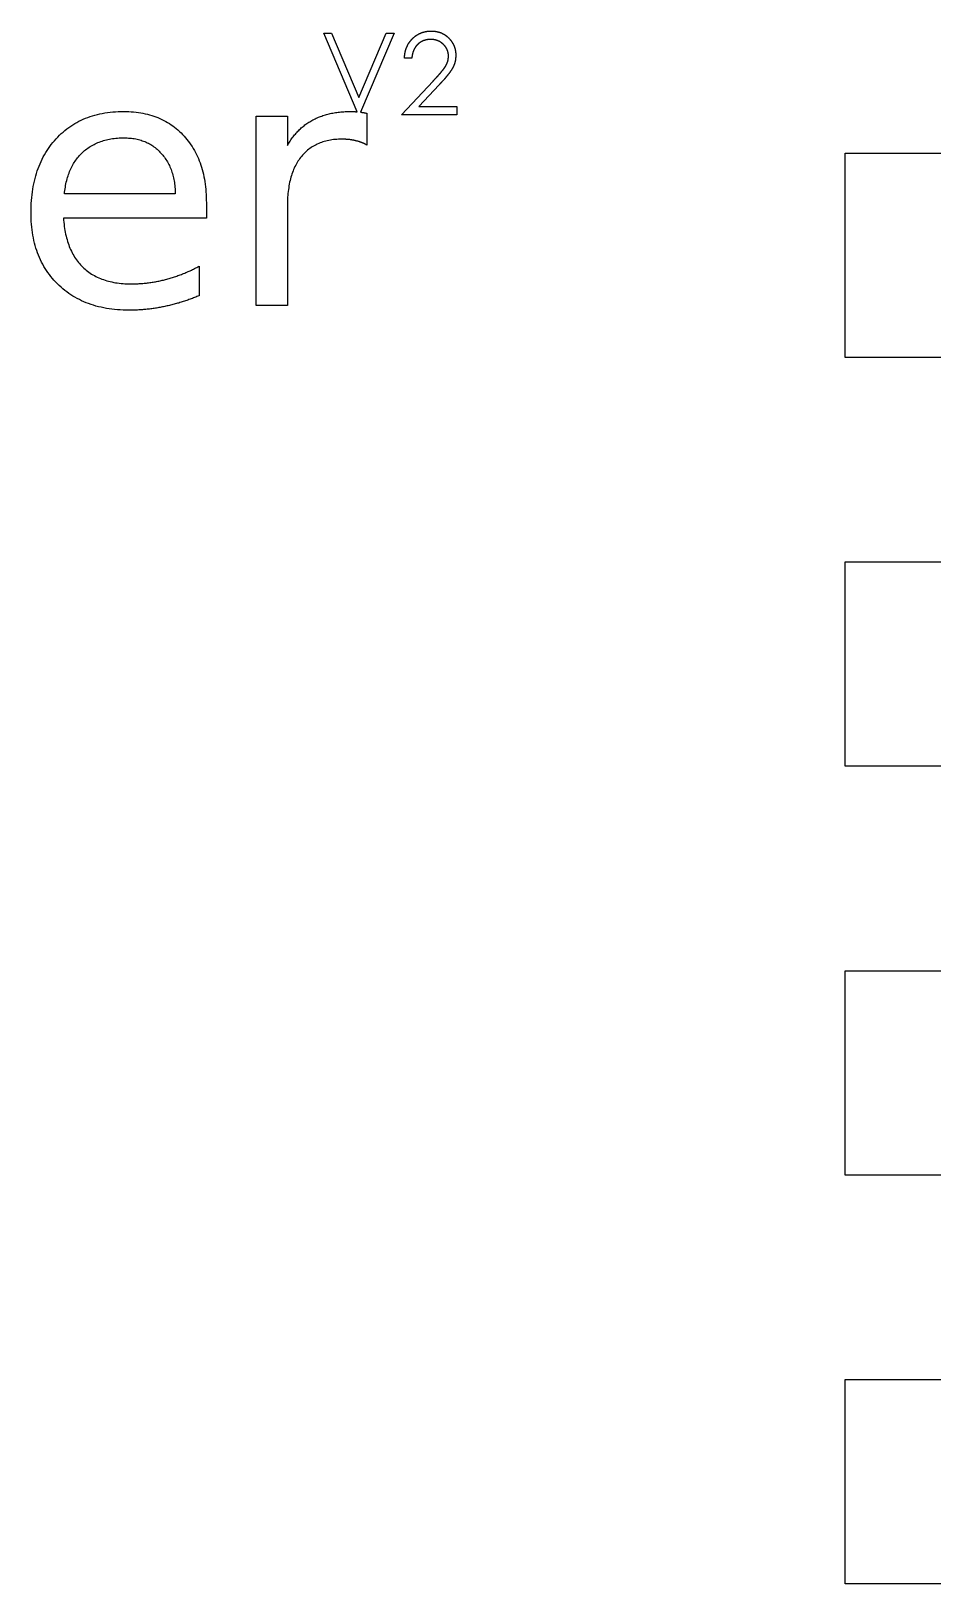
# Model space of a CAD drawing. Extents: x 0 to 494, y 0 to 480.
# Drawn here: x 281.1 to 325.3, y 315 to 391 of the extents above; entities that cross this region are included whole.
import ezdxf

# ---------------------------------------------------------------- set-up
doc = ezdxf.new("R2010")
doc.units = 0
doc.layers.get('0').update_dxf_attribs({"linetype": 'CONTINUOUS'})

msp = doc.modelspace()

# ---------------------------------------------------------------- linework, layer by layer
at = {"color": 0}
for points in [[(297.571, 386.953), (297.579, 385.39), (297.563, 385.4), (297.544, 385.41), (297.528, 385.419), (297.51, 385.428), (297.493, 385.438), (297.475, 385.446), (297.457, 385.456), (297.439, 385.464), (297.421, 385.472), (297.403, 385.481), (297.385, 385.487), (297.367, 385.496), (297.347, 385.504), (297.329, 385.511), (297.311, 385.518), (297.292, 385.525), (297.272, 385.532), (297.254, 385.539), (297.235, 385.546), (297.215, 385.551), (297.196, 385.558), (297.176, 385.564), (297.157, 385.569), (297.138, 385.575), (297.118, 385.581), (297.097, 385.586), (297.078, 385.59), (297.058, 385.596), (297.037, 385.6), (297.017, 385.606), (296.997, 385.61), (296.978, 385.615), (296.957, 385.619), (296.936, 385.624), (296.917, 385.628), (296.896, 385.632), (296.875, 385.636), (296.854, 385.639), (296.832, 385.643), (296.811, 385.646), (296.79, 385.65), (296.768, 385.653), (296.747, 385.656), (296.725, 385.658), (296.703, 385.661), (296.681, 385.664), (296.658, 385.665), (296.636, 385.668), (296.614, 385.669), (296.59, 385.671), (296.568, 385.672), (296.544, 385.674), (296.522, 385.675), (296.499, 385.676), (296.475, 385.678), (296.451, 385.678), (296.428, 385.679), (296.404, 385.679), (296.379, 385.679), (296.356, 385.679), (296.271, 385.679), (296.186, 385.675), (296.104, 385.671), (296.022, 385.664), (295.942, 385.656), (295.864, 385.646), (295.786, 385.633), (295.71, 385.619), (295.635, 385.604), (295.563, 385.586), (295.49, 385.567), (295.419, 385.544), (295.35, 385.521), (295.282, 385.496), (295.215, 385.468), (295.149, 385.439), (295.085, 385.408), (295.022, 385.376), (294.961, 385.342), (294.9, 385.304), (294.842, 385.267), (294.783, 385.226), (294.728, 385.183), (294.672, 385.14), (294.619, 385.094), (294.567, 385.046), (294.517, 384.996), (294.467, 384.944), (294.418, 384.892), (294.371, 384.836), (294.326, 384.779), (294.283, 384.721), (294.24, 384.661), (294.2, 384.6), (294.161, 384.537), (294.124, 384.472), (294.089, 384.407), (294.054, 384.339), (294.021, 384.269), (293.99, 384.197), (293.96, 384.125), (293.932, 384.05), (293.906, 383.974), (293.881, 383.896), (293.857, 383.817), (293.835, 383.736), (293.814, 383.653), (293.794, 383.569), (293.778, 383.483), (293.761, 383.396), (293.747, 383.307), (293.733, 383.215), (293.722, 383.124), (293.713, 383.029), (293.704, 382.933), (293.697, 382.836), (293.692, 382.737), (293.688, 382.636), (293.686, 382.533), (293.685, 382.431), (293.685, 377.551), (292.156, 377.551), (292.156, 386.813), (293.685, 386.813), (293.685, 385.374), (293.717, 385.429), (293.75, 385.483), (293.783, 385.537), (293.818, 385.59), (293.853, 385.643), (293.889, 385.693), (293.925, 385.743), (293.961, 385.792), (293.999, 385.84), (294.037, 385.888), (294.075, 385.933), (294.115, 385.978), (294.156, 386.022), (294.196, 386.065), (294.237, 386.107), (294.279, 386.149), (294.321, 386.189), (294.365, 386.228), (294.408, 386.265), (294.453, 386.303), (294.499, 386.339), (294.544, 386.375), (294.59, 386.41), (294.638, 386.443), (294.685, 386.475), (294.733, 386.506), (294.782, 386.536), (294.832, 386.567), (294.882, 386.594), (294.933, 386.622), (294.985, 386.649), (295.037, 386.675), (295.09, 386.7), (295.144, 386.725), (295.199, 386.749), (295.254, 386.771), (295.31, 386.793), (295.367, 386.813), (295.425, 386.833), (295.483, 386.851), (295.542, 386.869), (295.601, 386.886), (295.662, 386.903), (295.724, 386.918), (295.785, 386.932), (295.847, 386.946), (295.911, 386.958), (295.975, 386.969), (296.04, 386.979), (296.106, 386.989), (296.172, 386.999), (296.239, 387.006), (296.307, 387.013), (296.375, 387.019), (296.444, 387.024), (296.515, 387.028), (296.586, 387.032), (296.657, 387.033), (296.729, 387.035), (296.803, 387.035), (296.811, 387.035), (296.821, 387.035), (296.839, 387.035), (296.847, 387.035), (296.857, 387.035), (296.867, 387.035), (296.875, 387.035), (296.885, 387.033), (296.894, 387.033), (296.904, 387.033), (296.914, 387.032), (296.924, 387.032), (296.933, 387.032), (296.943, 387.031), (296.953, 387.031), (296.963, 387.029), (296.972, 387.029), (296.982, 387.028), (296.993, 387.028), (297.003, 387.026), (297.013, 387.025), (297.022, 387.025), (297.033, 387.024), (297.043, 387.022), (297.054, 387.022), (297.064, 387.021), (297.075, 387.019), (297.085, 387.018), (297.096, 387.017), (295.467, 390.867), (295.851, 390.867), (297.185, 387.714), (298.518, 390.867), (298.903, 390.867), (297.267, 386.999), (297.286, 386.996), (297.296, 386.994), (297.304, 386.994), (297.324, 386.992), (297.335, 386.99), (297.344, 386.989), (297.354, 386.987), (297.364, 386.986), (297.374, 386.985), (297.383, 386.983), (297.393, 386.982), (297.404, 386.981), (297.414, 386.979), (297.424, 386.978), (297.435, 386.975), (297.444, 386.974), (297.454, 386.972), (297.465, 386.971), (297.486, 386.967), (297.496, 386.965), (297.528, 386.96), (297.55, 386.957), (297.56, 386.954), (297.571, 386.953)], [(299.775, 389.636), (299.415, 389.636), (299.417, 389.64), (299.417, 389.646), (299.417, 389.654), (299.417, 389.66), (299.417, 389.664), (299.418, 389.669), (299.418, 389.674), (299.418, 389.679), (299.418, 389.683), (299.419, 389.697), (299.419, 389.703), (299.419, 389.707), (299.419, 389.713), (299.421, 389.717), (299.421, 389.726), (299.421, 389.731), (299.422, 389.736), (299.422, 389.74), (299.422, 389.746), (299.422, 389.75), (299.424, 389.754), (299.424, 389.76), (299.424, 389.764), (299.425, 389.769), (299.425, 389.774), (299.425, 389.778), (299.426, 389.787), (299.429, 389.806), (299.431, 389.824), (299.433, 389.838), (299.433, 389.842), (299.436, 389.856), (299.436, 389.86), (299.438, 389.865), (299.438, 389.869), (299.439, 389.874), (299.44, 389.878), (299.44, 389.883), (299.442, 389.892), (299.443, 389.897), (299.446, 389.91), (299.446, 389.915), (299.449, 389.924), (299.449, 389.928), (299.45, 389.932), (299.454, 389.949), (299.454, 389.954), (299.457, 389.963), (299.457, 389.967), (299.458, 389.971), (299.46, 389.975), (299.461, 389.979), (299.461, 389.983), (299.467, 390.006), (299.469, 390.014), (299.471, 390.018), (299.472, 390.022), (299.472, 390.026), (299.474, 390.031), (299.475, 390.035), (299.476, 390.039), (299.478, 390.043), (299.479, 390.047), (299.481, 390.051), (299.482, 390.056), (299.482, 390.06), (299.483, 390.064), (299.485, 390.068), (299.487, 390.076), (299.489, 390.081), (299.49, 390.083), (299.492, 390.088), (299.493, 390.092), (299.494, 390.096), (299.496, 390.1), (299.497, 390.104), (299.501, 390.115), (299.503, 390.119), (299.504, 390.124), (299.507, 390.132), (299.508, 390.136), (299.51, 390.139), (299.511, 390.143), (299.513, 390.147), (299.515, 390.151), (299.517, 390.156), (299.521, 390.167), (299.522, 390.171), (299.524, 390.175), (299.528, 390.183), (299.531, 390.19), (299.532, 390.194), (299.536, 390.203), (299.542, 390.214), (299.543, 390.218), (299.544, 390.222), (299.546, 390.226), (299.549, 390.229), (299.55, 390.233), (299.551, 390.237), (299.557, 390.249), (299.56, 390.253), (299.561, 390.257), (299.563, 390.26), (299.565, 390.264), (299.567, 390.268), (299.568, 390.272), (299.572, 390.279), (299.575, 390.283), (299.581, 390.294), (299.585, 390.301), (299.586, 390.306), (299.59, 390.314), (299.593, 390.317), (299.597, 390.325), (299.599, 390.328), (299.601, 390.332), (299.603, 390.336), (299.606, 390.339), (299.608, 390.343), (299.61, 390.347), (299.612, 390.35), (299.614, 390.354), (299.621, 390.365), (299.628, 390.376), (299.631, 390.379), (299.632, 390.383), (299.635, 390.386), (299.638, 390.39), (299.639, 390.394), (299.642, 390.397), (299.647, 390.404), (299.649, 390.408), (299.651, 390.411), (299.654, 390.415), (299.658, 390.422), (299.661, 390.425), (299.664, 390.429), (299.671, 390.439), (299.674, 390.443), (299.676, 390.446), (299.679, 390.45), (299.683, 390.457), (299.686, 390.46), (299.689, 390.464), (299.692, 390.467), (299.694, 390.471), (299.697, 390.474), (299.7, 390.476), (299.703, 390.481), (299.706, 390.483), (299.707, 390.487), (299.71, 390.49), (299.713, 390.494), (299.715, 390.497), (299.721, 390.504), (299.724, 390.507), (299.726, 390.511), (299.737, 390.524), (299.74, 390.526), (299.743, 390.531), (299.747, 390.533), (299.75, 390.537), (299.756, 390.543), (299.758, 390.547), (299.761, 390.55), (299.764, 390.553), (299.769, 390.56), (299.772, 390.563), (299.776, 390.565), (299.779, 390.569), (299.782, 390.572), (299.785, 390.575), (299.787, 390.578), (299.79, 390.582), (299.794, 390.585), (299.797, 390.588), (299.8, 390.592), (299.803, 390.594), (299.806, 390.597), (299.81, 390.6), (299.813, 390.603), (299.825, 390.615), (299.828, 390.618), (299.831, 390.621), (299.843, 390.633), (299.846, 390.636), (299.85, 390.639), (299.853, 390.642), (299.856, 390.646), (299.86, 390.649), (299.862, 390.651), (299.865, 390.654), (299.869, 390.657), (299.872, 390.66), (299.875, 390.662), (299.879, 390.665), (299.885, 390.671), (299.892, 390.676), (299.899, 390.682), (299.904, 390.688), (299.908, 390.69), (299.911, 390.693), (299.918, 390.699), (299.921, 390.701), (299.925, 390.704), (299.928, 390.706), (299.935, 390.711), (299.938, 390.714), (299.942, 390.717), (299.944, 390.719), (299.949, 390.722), (299.951, 390.724), (299.956, 390.726), (299.965, 390.735), (299.968, 390.736), (299.972, 390.739), (299.979, 390.744), (299.982, 390.746), (299.986, 390.749), (299.989, 390.751), (299.993, 390.754), (300, 390.758), (300.004, 390.761), (300.007, 390.763), (300.01, 390.765), (300.014, 390.767), (300.024, 390.774), (300.026, 390.776), (300.031, 390.778), (300.033, 390.781), (300.04, 390.785), (300.044, 390.786), (300.047, 390.789), (300.054, 390.793), (300.058, 390.794), (300.061, 390.797), (300.065, 390.799), (300.068, 390.801), (300.079, 390.807), (300.082, 390.808), (300.086, 390.811), (300.089, 390.813), (300.093, 390.815), (300.096, 390.817), (300.1, 390.818), (300.107, 390.822), (300.114, 390.826), (300.125, 390.832), (300.129, 390.833), (300.132, 390.836), (300.136, 390.838), (300.139, 390.839), (300.143, 390.842), (300.147, 390.843), (300.15, 390.844), (300.154, 390.847), (300.158, 390.849), (300.161, 390.85), (300.165, 390.853), (300.176, 390.857), (300.181, 390.858), (300.185, 390.861), (300.188, 390.862), (300.192, 390.864), (300.196, 390.865), (300.199, 390.867), (300.203, 390.869), (300.207, 390.871), (300.21, 390.872), (300.218, 390.875), (300.222, 390.876), (300.229, 390.881), (300.236, 390.883), (300.24, 390.885), (300.244, 390.886), (300.249, 390.888), (300.251, 390.889), (300.256, 390.89), (300.26, 390.892), (300.267, 390.894), (300.271, 390.896), (300.275, 390.897), (300.278, 390.899), (300.282, 390.899), (300.286, 390.9), (300.29, 390.901), (300.293, 390.903), (300.297, 390.904), (300.301, 390.906), (300.308, 390.908), (300.313, 390.91), (300.317, 390.911), (300.321, 390.911), (300.324, 390.912), (300.34, 390.917), (300.343, 390.918), (300.347, 390.919), (300.356, 390.922), (300.36, 390.922), (300.362, 390.924), (300.367, 390.925), (300.371, 390.926), (300.375, 390.926), (300.379, 390.928), (300.383, 390.929), (300.394, 390.932), (300.399, 390.933), (300.403, 390.933), (300.407, 390.935), (300.418, 390.938), (300.422, 390.939), (300.426, 390.939), (300.435, 390.942), (300.439, 390.942), (300.443, 390.943), (300.446, 390.943), (300.45, 390.944), (300.454, 390.944), (300.458, 390.946), (300.463, 390.947), (300.467, 390.947), (300.471, 390.949), (300.475, 390.949), (300.479, 390.95), (300.487, 390.951), (300.492, 390.951), (300.496, 390.953), (300.504, 390.954), (300.508, 390.954), (300.513, 390.956), (300.517, 390.956), (300.519, 390.956), (300.524, 390.957), (300.528, 390.957), (300.532, 390.958), (300.536, 390.958), (300.54, 390.958), (300.544, 390.96), (300.549, 390.96), (300.553, 390.96), (300.557, 390.961), (300.561, 390.961), (300.565, 390.961), (300.574, 390.963), (300.578, 390.963), (300.582, 390.963), (300.586, 390.964), (300.59, 390.964), (300.594, 390.964), (300.6, 390.964), (300.604, 390.965), (300.608, 390.965), (300.612, 390.965), (300.617, 390.965), (300.621, 390.965), (300.625, 390.967), (300.629, 390.967), (300.633, 390.967), (300.639, 390.967), (300.643, 390.967), (300.651, 390.967), (300.656, 390.967), (300.66, 390.968), (300.664, 390.968), (300.668, 390.968), (300.672, 390.968), (300.678, 390.968), (300.682, 390.968), (300.686, 390.968), (300.699, 390.968), (300.703, 390.968), (300.707, 390.969), (300.711, 390.969), (300.717, 390.969), (300.721, 390.969), (300.742, 390.968), (300.747, 390.968), (300.76, 390.968), (300.764, 390.968), (300.768, 390.968), (300.778, 390.968), (300.782, 390.968), (300.786, 390.967), (300.79, 390.967), (300.794, 390.967), (300.8, 390.967), (300.804, 390.967), (300.808, 390.967), (300.817, 390.965), (300.821, 390.965), (300.825, 390.965), (300.831, 390.965), (300.835, 390.965), (300.839, 390.964), (300.843, 390.964), (300.847, 390.964), (300.851, 390.964), (300.856, 390.963), (300.872, 390.961), (300.876, 390.961), (300.881, 390.961), (300.885, 390.96), (300.889, 390.96), (300.893, 390.96), (300.901, 390.958), (300.906, 390.958), (300.908, 390.957), (300.912, 390.957), (300.917, 390.957), (300.921, 390.956), (300.925, 390.956), (300.929, 390.954), (300.933, 390.954), (300.938, 390.953), (300.942, 390.953), (300.946, 390.953), (300.95, 390.951), (300.953, 390.951), (300.957, 390.95), (300.961, 390.95), (300.974, 390.947), (300.978, 390.947), (300.982, 390.946), (300.986, 390.946), (300.99, 390.944), (300.993, 390.943), (300.997, 390.943), (301.001, 390.942), (301.006, 390.942), (301.01, 390.94), (301.014, 390.94), (301.018, 390.939), (301.021, 390.938), (301.029, 390.936), (301.033, 390.935), (301.037, 390.935), (301.049, 390.932), (301.053, 390.931), (301.057, 390.929), (301.061, 390.929), (301.065, 390.928), (301.068, 390.926), (301.072, 390.926), (301.076, 390.925), (301.081, 390.924), (301.085, 390.922), (301.096, 390.919), (301.1, 390.918), (301.104, 390.917), (301.108, 390.917), (301.115, 390.914), (301.119, 390.912), (301.124, 390.911), (301.126, 390.91), (301.135, 390.908), (301.138, 390.907), (301.142, 390.906), (301.146, 390.904), (301.15, 390.903), (301.153, 390.901), (301.157, 390.9), (301.164, 390.897), (301.168, 390.897), (301.176, 390.894), (301.179, 390.893), (301.188, 390.89), (301.19, 390.889), (301.194, 390.888), (301.201, 390.883), (301.206, 390.882), (301.21, 390.881), (301.213, 390.879), (301.217, 390.878), (301.219, 390.876), (301.224, 390.875), (301.228, 390.874), (301.237, 390.868), (301.242, 390.867), (301.249, 390.864), (301.253, 390.862), (301.256, 390.861), (301.26, 390.858), (301.263, 390.857), (301.267, 390.856), (301.269, 390.854), (301.276, 390.85), (301.283, 390.847), (301.287, 390.844), (301.297, 390.84), (301.301, 390.838), (301.304, 390.836), (301.308, 390.835), (301.311, 390.832), (301.315, 390.831), (301.318, 390.829), (301.322, 390.826), (301.325, 390.825), (301.329, 390.824), (301.332, 390.821), (301.335, 390.819), (301.349, 390.811), (301.351, 390.81), (301.356, 390.807), (301.365, 390.801), (301.368, 390.799), (301.372, 390.797), (301.375, 390.794), (301.379, 390.793), (301.385, 390.789), (301.389, 390.786), (301.399, 390.781), (301.401, 390.778), (301.404, 390.776), (301.408, 390.774), (301.411, 390.772), (301.414, 390.769), (301.418, 390.768), (301.421, 390.765), (301.424, 390.763), (301.426, 390.761), (301.431, 390.758), (301.433, 390.757), (301.446, 390.747), (301.449, 390.746), (301.451, 390.743), (301.454, 390.74), (301.461, 390.736), (301.464, 390.733), (301.467, 390.732), (301.469, 390.729), (301.479, 390.722), (301.482, 390.719), (301.485, 390.718), (301.487, 390.715), (301.49, 390.713), (301.493, 390.711), (301.496, 390.708), (301.5, 390.706), (301.503, 390.703), (301.506, 390.7), (301.508, 390.699), (301.511, 390.696), (301.519, 390.688), (301.535, 390.675), (301.549, 390.661), (301.551, 390.66), (301.554, 390.657), (301.56, 390.651), (301.563, 390.649), (301.565, 390.646), (301.571, 390.64), (301.578, 390.632), (301.581, 390.629), (301.583, 390.626), (301.586, 390.624), (301.589, 390.621), (301.592, 390.618), (301.594, 390.615), (301.597, 390.612), (301.6, 390.61), (301.603, 390.607), (301.606, 390.604), (301.61, 390.599), (301.621, 390.586), (301.624, 390.583), (301.626, 390.581), (301.629, 390.578), (301.631, 390.575), (301.636, 390.569), (301.639, 390.567), (301.642, 390.564), (301.643, 390.56), (301.649, 390.554), (301.651, 390.551), (301.654, 390.549), (301.656, 390.546), (301.664, 390.536), (301.665, 390.533), (301.668, 390.531), (301.671, 390.528), (301.675, 390.521), (301.678, 390.518), (301.681, 390.515), (301.682, 390.513), (301.685, 390.51), (301.689, 390.504), (301.692, 390.5), (301.696, 390.494), (301.699, 390.492), (301.7, 390.489), (301.703, 390.485), (301.711, 390.474), (301.714, 390.471), (301.715, 390.467), (301.726, 390.451), (301.728, 390.449), (301.731, 390.446), (301.732, 390.442), (301.735, 390.439), (301.736, 390.436), (301.74, 390.429), (301.743, 390.426), (301.744, 390.424), (301.747, 390.421), (301.749, 390.417), (301.75, 390.414), (301.753, 390.411), (301.754, 390.407), (301.757, 390.404), (301.758, 390.401), (301.761, 390.397), (301.764, 390.392), (301.767, 390.388), (301.768, 390.385), (301.771, 390.381), (301.772, 390.378), (301.776, 390.371), (301.778, 390.368), (301.779, 390.365), (301.782, 390.361), (301.786, 390.354), (301.787, 390.351), (301.789, 390.349), (301.79, 390.344), (301.793, 390.342), (301.794, 390.338), (301.799, 390.332), (301.8, 390.328), (301.803, 390.321), (301.806, 390.318), (301.807, 390.315), (301.808, 390.311), (301.81, 390.308), (301.814, 390.301), (301.819, 390.287), (301.821, 390.285), (301.824, 390.281), (301.825, 390.278), (301.826, 390.274), (301.828, 390.271), (301.833, 390.257), (301.835, 390.254), (301.838, 390.25), (301.839, 390.247), (301.84, 390.243), (301.842, 390.24), (301.843, 390.236), (301.844, 390.233), (301.846, 390.229), (301.847, 390.226), (301.849, 390.222), (301.85, 390.219), (301.851, 390.215), (301.853, 390.213), (301.854, 390.208), (301.854, 390.206), (301.856, 390.201), (301.857, 390.199), (301.861, 390.188), (301.862, 390.183), (301.864, 390.181), (301.865, 390.176), (301.865, 390.174), (301.867, 390.169), (301.868, 390.165), (301.869, 390.162), (301.871, 390.158), (301.872, 390.156), (301.872, 390.151), (301.874, 390.149), (301.875, 390.144), (301.876, 390.14), (301.878, 390.133), (301.879, 390.131), (301.881, 390.126), (301.882, 390.124), (301.882, 390.119), (301.883, 390.115), (301.885, 390.112), (301.886, 390.108), (301.886, 390.106), (301.888, 390.101), (301.889, 390.099), (301.889, 390.094), (301.89, 390.092), (301.892, 390.088), (301.892, 390.083), (301.893, 390.081), (301.894, 390.076), (301.894, 390.074), (301.896, 390.067), (301.897, 390.063), (301.899, 390.058), (301.9, 390.049), (301.901, 390.042), (301.903, 390.037), (301.904, 390.033), (301.906, 390.026), (301.906, 390.024), (301.907, 390.015), (301.908, 390.013), (301.91, 390.004), (301.91, 390.001), (301.911, 389.997), (301.911, 389.993), (301.912, 389.99), (301.912, 389.986), (301.912, 389.982), (301.914, 389.978), (301.914, 389.975), (301.915, 389.971), (301.915, 389.964), (301.917, 389.96), (301.917, 389.956), (301.918, 389.944), (301.919, 389.94), (301.919, 389.936), (301.919, 389.933), (301.921, 389.929), (301.921, 389.925), (301.921, 389.921), (301.921, 389.918), (301.922, 389.91), (301.922, 389.906), (301.922, 389.903), (301.924, 389.899), (301.924, 389.894), (301.924, 389.89), (301.924, 389.886), (301.925, 389.879), (301.925, 389.875), (301.925, 389.871), (301.926, 389.86), (301.926, 389.856), (301.926, 389.851), (301.926, 389.847), (301.926, 389.843), (301.928, 389.828), (301.928, 389.824), (301.928, 389.815), (301.928, 389.811), (301.928, 389.808), (301.928, 389.796), (301.928, 389.792), (301.929, 389.781), (301.929, 389.775), (301.928, 389.769), (301.928, 389.764), (301.928, 389.758), (301.928, 389.747), (301.928, 389.742), (301.926, 389.729), (301.926, 389.724), (301.926, 389.718), (301.926, 389.713), (301.926, 389.707), (301.925, 389.701), (301.925, 389.696), (301.925, 389.69), (301.925, 389.685), (301.924, 389.679), (301.924, 389.674), (301.924, 389.668), (301.922, 389.657), (301.922, 389.651), (301.921, 389.64), (301.921, 389.631), (301.919, 389.619), (301.918, 389.614), (301.918, 389.608), (301.917, 389.603), (301.917, 389.597), (301.915, 389.592), (301.915, 389.588), (301.914, 389.582), (301.912, 389.571), (301.91, 389.556), (301.908, 389.55), (301.906, 389.535), (301.906, 389.529), (301.904, 389.525), (301.903, 389.519), (301.9, 389.508), (301.9, 389.504), (301.899, 389.499), (301.894, 389.483), (301.893, 389.478), (301.892, 389.472), (301.892, 389.468), (301.89, 389.463), (301.889, 389.457), (301.888, 389.453), (301.886, 389.447), (301.885, 389.442), (301.883, 389.436), (301.882, 389.431), (301.879, 389.426), (301.878, 389.421), (301.876, 389.415), (301.875, 389.41), (301.874, 389.406), (301.872, 389.4), (301.867, 389.385), (301.865, 389.379), (301.864, 389.374), (301.862, 389.368), (301.858, 389.358), (301.857, 389.353), (301.856, 389.347), (301.851, 389.338), (301.85, 389.332), (301.847, 389.328), (301.846, 389.322), (301.84, 389.307), (301.838, 389.301), (301.836, 389.297), (301.833, 389.292), (301.829, 389.282), (301.828, 389.276), (301.825, 389.272), (301.824, 389.267), (301.821, 389.263), (301.819, 389.257), (301.817, 389.251), (301.814, 389.247), (301.813, 389.242), (301.81, 389.237), (301.807, 389.232), (301.803, 389.222), (301.8, 389.218), (301.799, 389.213), (301.796, 389.208), (301.79, 389.199), (301.789, 389.193), (301.786, 389.189), (301.781, 389.179), (301.776, 389.169), (301.774, 389.165), (301.771, 389.16), (301.768, 389.156), (301.765, 389.151), (301.763, 389.146), (301.761, 389.143), (301.76, 389.14), (301.758, 389.139), (301.757, 389.136), (301.756, 389.133), (301.754, 389.131), (301.751, 389.125), (301.75, 389.122), (301.747, 389.121), (301.746, 389.118), (301.744, 389.115), (301.742, 389.11), (301.74, 389.107), (301.739, 389.104), (301.737, 389.103), (301.728, 389.088), (301.726, 389.085), (301.725, 389.082), (301.722, 389.079), (301.721, 389.076), (301.719, 389.074), (301.718, 389.072), (301.717, 389.069), (301.715, 389.067), (301.713, 389.064), (301.711, 389.061), (301.71, 389.058), (301.708, 389.056), (301.706, 389.053), (301.704, 389.05), (301.703, 389.047), (301.7, 389.044), (301.697, 389.039), (301.696, 389.036), (301.69, 389.028), (301.688, 389.025), (301.686, 389.022), (301.682, 389.018), (301.681, 389.015), (301.676, 389.01), (301.675, 389.007), (301.669, 388.999), (301.668, 388.996), (301.665, 388.993), (301.664, 388.99), (301.662, 388.987), (301.66, 388.985), (301.658, 388.982), (301.656, 388.979), (301.654, 388.976), (301.65, 388.969), (301.647, 388.967), (301.646, 388.964), (301.643, 388.961), (301.64, 388.958), (301.631, 388.943), (301.628, 388.939), (301.626, 388.936), (301.624, 388.933), (301.621, 388.931), (301.619, 388.928), (301.617, 388.925), (301.612, 388.918), (301.61, 388.915), (301.601, 388.904), (301.599, 388.9), (301.594, 388.894), (301.592, 388.892), (301.583, 388.879), (301.581, 388.876), (301.578, 388.872), (301.575, 388.869), (301.574, 388.867), (301.571, 388.864), (301.568, 388.86), (301.565, 388.857), (301.564, 388.854), (301.561, 388.851), (301.554, 388.842), (301.551, 388.839), (301.544, 388.829), (301.542, 388.826), (301.536, 388.819), (301.535, 388.817), (301.532, 388.814), (301.529, 388.811), (301.526, 388.807), (301.524, 388.804), (301.522, 388.801), (301.519, 388.799), (301.517, 388.794), (301.514, 388.792), (301.511, 388.787), (301.506, 388.781), (301.503, 388.778), (301.497, 388.771), (301.494, 388.767), (301.487, 388.76), (301.482, 388.753), (301.479, 388.75), (301.476, 388.746), (301.474, 388.743), (301.46, 388.725), (301.457, 388.722), (301.451, 388.715), (301.449, 388.711), (301.442, 388.704), (301.439, 388.701), (301.436, 388.697), (301.431, 388.69), (301.425, 388.683), (301.422, 388.681), (301.412, 388.669), (301.41, 388.665), (301.407, 388.662), (301.403, 388.658), (301.4, 388.656), (301.397, 388.651), (301.394, 388.649), (301.392, 388.644), (301.385, 388.638), (301.382, 388.633), (301.379, 388.631), (301.376, 388.626), (301.372, 388.624), (301.369, 388.619), (301.367, 388.617), (301.364, 388.612), (301.361, 388.61), (301.354, 388.601), (301.351, 388.599), (301.342, 388.588), (301.339, 388.585), (301.336, 388.581), (301.329, 388.574), (301.326, 388.569), (301.315, 388.558), (301.313, 388.554), (301.308, 388.55), (301.306, 388.547), (301.303, 388.543), (301.299, 388.539), (301.296, 388.536), (301.292, 388.532), (301.289, 388.528), (301.285, 388.525), (301.282, 388.521), (301.275, 388.513), (301.272, 388.51), (301.268, 388.506), (301.265, 388.501), (301.261, 388.499), (301.244, 388.479), (301.24, 388.476), (301.237, 388.472), (301.233, 388.468), (301.231, 388.464), (301.226, 388.461), (301.215, 388.449), (301.213, 388.444), (301.204, 388.436), (301.201, 388.432), (301.197, 388.429), (301.193, 388.425), (301.19, 388.421), (301.186, 388.417), (301.182, 388.412), (301.179, 388.408), (301.175, 388.404), (301.171, 388.4), (301.168, 388.397), (301.164, 388.393), (301.16, 388.389), (301.157, 388.385), (301.153, 388.381), (301.149, 388.376), (301.146, 388.372), (301.142, 388.369), (301.138, 388.365), (301.135, 388.361), (301.131, 388.357), (301.126, 388.353), (301.124, 388.349), (301.119, 388.344), (300.118, 387.276), (301.981, 387.276), (301.981, 386.867), (299.263, 386.867), (300.814, 388.522), (300.817, 388.526), (300.821, 388.529), (300.825, 388.533), (300.828, 388.537), (300.832, 388.542), (300.836, 388.546), (300.84, 388.55), (300.843, 388.554), (300.847, 388.557), (300.851, 388.561), (300.856, 388.565), (300.858, 388.569), (300.862, 388.574), (300.867, 388.578), (300.869, 388.581), (300.874, 388.585), (300.881, 388.593), (300.885, 388.597), (300.893, 388.606), (300.896, 388.608), (300.907, 388.621), (300.911, 388.625), (300.926, 388.64), (300.929, 388.644), (300.933, 388.647), (300.936, 388.651), (300.94, 388.656), (300.943, 388.658), (300.947, 388.662), (300.95, 388.667), (300.954, 388.669), (300.957, 388.674), (300.961, 388.678), (300.964, 388.681), (301.001, 388.721), (301.006, 388.725), (301.008, 388.729), (301.013, 388.732), (301.015, 388.736), (301.018, 388.74), (301.022, 388.743), (301.025, 388.747), (301.029, 388.751), (301.032, 388.754), (301.035, 388.758), (301.039, 388.761), (301.042, 388.765), (301.044, 388.768), (301.047, 388.771), (301.05, 388.775), (301.053, 388.778), (301.056, 388.781), (301.06, 388.785), (301.063, 388.787), (301.065, 388.79), (301.068, 388.794), (301.071, 388.797), (301.074, 388.801), (301.076, 388.804), (301.079, 388.807), (301.083, 388.811), (301.086, 388.814), (301.089, 388.817), (301.092, 388.821), (301.097, 388.828), (301.1, 388.831), (301.11, 388.84), (301.112, 388.844), (301.121, 388.854), (301.124, 388.857), (301.126, 388.86), (301.129, 388.862), (301.132, 388.867), (301.138, 388.872), (301.14, 388.875), (301.146, 388.882), (301.149, 388.885), (301.151, 388.888), (301.154, 388.892), (301.157, 388.894), (301.16, 388.897), (301.165, 388.904), (301.168, 388.907), (301.176, 388.917), (301.179, 388.919), (301.183, 388.926), (301.186, 388.929), (301.189, 388.932), (301.192, 388.936), (301.194, 388.939), (301.197, 388.942), (301.203, 388.949), (301.206, 388.951), (301.208, 388.954), (301.21, 388.957), (301.213, 388.96), (301.215, 388.963), (301.217, 388.965), (301.219, 388.968), (301.222, 388.971), (301.224, 388.974), (301.226, 388.976), (301.229, 388.979), (301.231, 388.982), (301.233, 388.985), (301.237, 388.99), (301.24, 388.993), (301.249, 389.004), (301.251, 389.007), (301.261, 389.018), (301.263, 389.021), (301.274, 389.036), (301.276, 389.037), (301.278, 389.04), (301.281, 389.043), (301.282, 389.046), (301.285, 389.049), (301.286, 389.051), (301.289, 389.054), (301.29, 389.057), (301.297, 389.064), (301.299, 389.067), (301.306, 389.075), (301.307, 389.078), (301.314, 389.085), (301.315, 389.088), (301.318, 389.09), (301.319, 389.093), (301.322, 389.096), (301.324, 389.099), (301.326, 389.101), (301.336, 389.114), (301.342, 389.121), (301.343, 389.124), (301.344, 389.126), (301.346, 389.128), (301.347, 389.131), (301.35, 389.133), (301.351, 389.135), (301.353, 389.138), (301.354, 389.14), (301.357, 389.142), (301.367, 389.157), (301.368, 389.158), (301.371, 389.164), (301.374, 389.167), (301.375, 389.168), (301.376, 389.171), (301.378, 389.174), (301.382, 389.178), (301.383, 389.181), (301.385, 389.183), (301.386, 389.186), (301.388, 389.188), (301.389, 389.189), (301.39, 389.192), (301.392, 389.193), (301.393, 389.196), (301.394, 389.199), (301.396, 389.2), (301.397, 389.203), (301.399, 389.204), (301.4, 389.207), (301.401, 389.208), (301.403, 389.211), (301.404, 389.213), (301.406, 389.215), (301.407, 389.217), (301.414, 389.228), (301.415, 389.229), (301.418, 389.233), (301.419, 389.236), (301.421, 389.237), (301.422, 389.24), (301.424, 389.242), (301.425, 389.244), (301.426, 389.247), (301.428, 389.249), (301.431, 389.254), (301.433, 389.258), (301.435, 389.263), (301.438, 389.267), (301.44, 389.269), (301.442, 389.274), (301.444, 389.278), (301.446, 389.282), (301.449, 389.286), (301.457, 389.301), (301.458, 389.306), (301.461, 389.308), (301.463, 389.313), (301.469, 389.325), (301.471, 389.329), (301.472, 389.333), (301.475, 389.336), (301.476, 389.34), (301.479, 389.344), (301.481, 389.349), (301.482, 389.353), (301.485, 389.357), (301.486, 389.361), (301.487, 389.365), (301.49, 389.369), (301.494, 389.381), (301.497, 389.385), (301.5, 389.393), (301.501, 389.397), (301.503, 389.401), (301.504, 389.406), (301.507, 389.41), (301.508, 389.414), (301.51, 389.418), (301.511, 389.422), (301.513, 389.426), (301.515, 389.433), (301.517, 389.438), (301.518, 389.442), (301.519, 389.446), (301.521, 389.45), (301.522, 389.454), (301.526, 389.467), (301.531, 389.479), (301.532, 389.483), (301.533, 389.487), (301.535, 389.492), (301.536, 389.497), (301.537, 389.5), (301.54, 389.513), (301.543, 389.525), (301.546, 389.536), (301.547, 389.54), (301.549, 389.544), (301.549, 389.549), (301.55, 389.553), (301.55, 389.557), (301.553, 389.569), (301.556, 389.582), (301.556, 389.585), (301.557, 389.589), (301.558, 389.597), (301.558, 389.601), (301.56, 389.606), (301.56, 389.61), (301.56, 389.614), (301.561, 389.618), (301.561, 389.622), (301.563, 389.626), (301.563, 389.631), (301.563, 389.635), (301.564, 389.64), (301.564, 389.644), (301.564, 389.649), (301.564, 389.653), (301.565, 389.657), (301.565, 389.661), (301.565, 389.665), (301.567, 389.674), (301.567, 389.679), (301.567, 389.683), (301.567, 389.688), (301.567, 389.692), (301.568, 389.714), (301.568, 389.718), (301.568, 389.722), (301.569, 389.735), (301.569, 389.739), (301.569, 389.749), (301.569, 389.75), (301.569, 389.756), (301.569, 389.758), (301.569, 389.761), (301.569, 389.764), (301.569, 389.767), (301.569, 389.769), (301.569, 389.772), (301.569, 389.775), (301.568, 389.781), (301.568, 389.783), (301.568, 389.786), (301.568, 389.789), (301.568, 389.794), (301.568, 389.797), (301.568, 389.8), (301.567, 389.811), (301.567, 389.814), (301.567, 389.817), (301.567, 389.824), (301.567, 389.826), (301.565, 389.829), (301.565, 389.832), (301.565, 389.84), (301.564, 389.843), (301.564, 389.844), (301.563, 389.853), (301.563, 389.856), (301.563, 389.858), (301.563, 389.86), (301.561, 389.862), (301.561, 389.868), (301.561, 389.871), (301.56, 389.874), (301.56, 389.875), (301.56, 389.878), (301.558, 389.881), (301.558, 389.883), (301.558, 389.886), (301.557, 389.888), (301.557, 389.89), (301.557, 389.893), (301.556, 389.899), (301.556, 389.9), (301.554, 389.906), (301.554, 389.908), (301.553, 389.911), (301.553, 389.912), (301.553, 389.915), (301.551, 389.921), (301.55, 389.924), (301.55, 389.925), (301.55, 389.928), (301.549, 389.933), (301.547, 389.938), (301.547, 389.94), (301.546, 389.944), (301.544, 389.947), (301.544, 389.95), (301.543, 389.953), (301.542, 389.957), (301.542, 389.96), (301.54, 389.963), (301.54, 389.964), (301.539, 389.967), (301.539, 389.969), (301.537, 389.971), (301.536, 389.979), (301.535, 389.981), (301.535, 389.983), (301.533, 389.986), (301.533, 389.989), (301.532, 389.99), (301.531, 389.996), (301.529, 389.999), (301.529, 390.001), (301.528, 390.003), (301.528, 390.006), (301.526, 390.008), (301.525, 390.011), (301.525, 390.013), (301.522, 390.018), (301.521, 390.022), (301.519, 390.025), (301.518, 390.031), (301.517, 390.032), (301.517, 390.035), (301.515, 390.037), (301.514, 390.04), (301.514, 390.042), (301.511, 390.047), (301.507, 390.057), (301.506, 390.058), (301.506, 390.061), (301.503, 390.067), (301.501, 390.068), (301.501, 390.071), (301.499, 390.075), (301.497, 390.078), (301.496, 390.081), (301.494, 390.083), (301.494, 390.085), (301.493, 390.088), (301.492, 390.09), (301.49, 390.092), (301.489, 390.094), (301.487, 390.097), (301.486, 390.099), (301.485, 390.101), (301.485, 390.104), (301.483, 390.106), (301.482, 390.108), (301.479, 390.112), (301.476, 390.118), (301.475, 390.119), (301.472, 390.125), (301.469, 390.129), (301.468, 390.132), (301.465, 390.136), (301.464, 390.139), (301.463, 390.14), (301.461, 390.143), (301.46, 390.144), (301.457, 390.15), (301.456, 390.151), (301.453, 390.157), (301.451, 390.158), (301.45, 390.161), (301.449, 390.162), (301.446, 390.167), (301.444, 390.169), (301.443, 390.172), (301.442, 390.174), (301.44, 390.176), (301.439, 390.178), (301.429, 390.192), (301.428, 390.193), (301.426, 390.196), (301.425, 390.197), (301.424, 390.2), (301.422, 390.203), (301.418, 390.207), (301.417, 390.208), (301.411, 390.215), (301.41, 390.218), (301.408, 390.219), (301.407, 390.222), (301.406, 390.224), (301.403, 390.226), (301.401, 390.228), (301.4, 390.231), (301.399, 390.232), (301.394, 390.236), (301.393, 390.239), (301.392, 390.24), (301.388, 390.244), (301.385, 390.249), (301.383, 390.251), (301.381, 390.253), (301.374, 390.261), (301.365, 390.272), (301.362, 390.274), (301.361, 390.276), (301.358, 390.278), (301.357, 390.281), (301.35, 390.287), (301.347, 390.29), (301.346, 390.292), (301.344, 390.294), (301.342, 390.296), (301.34, 390.299), (301.335, 390.304), (301.332, 390.306), (301.331, 390.308), (301.328, 390.31), (301.326, 390.311), (301.324, 390.314), (301.318, 390.319), (301.317, 390.321), (301.314, 390.324), (301.313, 390.325), (301.308, 390.329), (301.306, 390.331), (301.303, 390.333), (301.297, 390.339), (301.294, 390.34), (301.293, 390.342), (301.289, 390.346), (301.286, 390.349), (301.285, 390.35), (301.282, 390.351), (301.279, 390.354), (301.275, 390.357), (301.274, 390.36), (301.271, 390.361), (301.269, 390.362), (301.267, 390.365), (301.264, 390.367), (301.26, 390.369), (301.258, 390.372), (301.253, 390.375), (301.251, 390.376), (301.249, 390.379), (301.247, 390.381), (301.244, 390.382), (301.242, 390.383), (301.24, 390.386), (301.237, 390.388), (301.236, 390.389), (301.233, 390.39), (301.231, 390.392), (301.229, 390.394), (301.226, 390.396), (301.224, 390.397), (301.222, 390.399), (301.211, 390.407), (301.208, 390.408), (301.206, 390.41), (301.204, 390.412), (301.201, 390.414), (301.199, 390.415), (301.197, 390.417), (301.194, 390.418), (301.192, 390.419), (301.19, 390.421), (301.188, 390.422), (301.185, 390.424), (301.183, 390.426), (301.178, 390.429), (301.176, 390.431), (301.174, 390.432), (301.172, 390.433), (301.169, 390.435), (301.162, 390.439), (301.16, 390.439), (301.158, 390.44), (301.156, 390.442), (301.153, 390.443), (301.151, 390.444), (301.149, 390.446), (301.146, 390.447), (301.144, 390.449), (301.139, 390.451), (301.138, 390.453), (301.135, 390.454), (301.124, 390.46), (301.121, 390.461), (301.118, 390.463), (301.117, 390.464), (301.111, 390.467), (301.11, 390.468), (301.104, 390.469), (301.101, 390.471), (301.1, 390.472), (301.092, 390.475), (301.09, 390.476), (301.088, 390.478), (301.085, 390.479), (301.082, 390.481), (301.081, 390.481), (301.071, 390.486), (301.068, 390.486), (301.065, 390.487), (301.058, 390.49), (301.056, 390.492), (301.053, 390.493), (301.051, 390.494), (301.049, 390.494), (301.046, 390.496), (301.04, 390.497), (301.039, 390.499), (301.033, 390.5), (301.031, 390.501), (301.028, 390.503), (301.026, 390.504), (301.021, 390.506), (301.018, 390.507), (301.015, 390.507), (301.014, 390.508), (301.011, 390.508), (301.008, 390.51), (301.006, 390.511), (301.003, 390.511), (301, 390.513), (300.997, 390.514), (300.996, 390.514), (300.993, 390.515), (300.99, 390.515), (300.987, 390.517), (300.985, 390.518), (300.982, 390.518), (300.981, 390.519), (300.978, 390.519), (300.975, 390.521), (300.972, 390.521), (300.964, 390.524), (300.961, 390.525), (300.96, 390.525), (300.957, 390.526), (300.954, 390.526), (300.951, 390.528), (300.94, 390.531), (300.938, 390.531), (300.935, 390.532), (300.926, 390.533), (300.924, 390.535), (300.921, 390.535), (300.918, 390.535), (300.915, 390.536), (300.912, 390.536), (300.91, 390.537), (300.907, 390.537), (300.906, 390.539), (300.903, 390.539), (300.9, 390.539), (300.897, 390.54), (300.894, 390.54), (300.892, 390.542), (300.889, 390.542), (300.886, 390.542), (300.883, 390.543), (300.881, 390.543), (300.878, 390.543), (300.875, 390.544), (300.872, 390.544), (300.869, 390.544), (300.867, 390.546), (300.864, 390.546), (300.86, 390.546), (300.857, 390.547), (300.854, 390.547), (300.849, 390.549), (300.846, 390.549), (300.843, 390.549), (300.84, 390.55), (300.838, 390.55), (300.835, 390.55), (300.832, 390.55), (300.829, 390.551), (300.826, 390.551), (300.821, 390.551), (300.818, 390.553), (300.811, 390.553), (300.806, 390.554), (300.803, 390.554), (300.8, 390.554), (300.794, 390.554), (300.786, 390.556), (300.783, 390.556), (300.778, 390.556), (300.775, 390.556), (300.768, 390.557), (300.765, 390.557), (300.76, 390.557), (300.757, 390.557), (300.754, 390.557), (300.751, 390.557), (300.749, 390.557), (300.743, 390.557), (300.74, 390.558), (300.736, 390.558), (300.733, 390.558), (300.728, 390.558), (300.725, 390.558), (300.722, 390.558), (300.719, 390.558), (300.717, 390.558), (300.714, 390.558), (300.711, 390.558), (300.708, 390.558), (300.706, 390.558), (300.701, 390.558), (300.699, 390.558), (300.696, 390.558), (300.693, 390.558), (300.689, 390.558), (300.686, 390.558), (300.683, 390.558), (300.676, 390.558), (300.674, 390.558), (300.668, 390.558), (300.664, 390.558), (300.661, 390.557), (300.658, 390.557), (300.651, 390.557), (300.649, 390.557), (300.646, 390.557), (300.643, 390.557), (300.639, 390.557), (300.636, 390.557), (300.633, 390.557), (300.631, 390.556), (300.626, 390.556), (300.624, 390.556), (300.621, 390.556), (300.618, 390.556), (300.614, 390.556), (300.611, 390.556), (300.608, 390.554), (300.606, 390.554), (300.603, 390.554), (300.599, 390.554), (300.593, 390.554), (300.59, 390.553), (300.588, 390.553), (300.585, 390.553), (300.581, 390.553), (300.572, 390.551), (300.569, 390.551), (300.567, 390.55), (300.557, 390.55), (300.554, 390.549), (300.551, 390.549), (300.536, 390.547), (300.521, 390.544), (300.518, 390.543), (300.515, 390.543), (300.513, 390.543), (300.51, 390.542), (300.504, 390.54), (300.501, 390.54), (300.499, 390.54), (300.496, 390.539), (300.493, 390.539), (300.487, 390.537), (300.483, 390.537), (300.481, 390.536), (300.478, 390.536), (300.475, 390.535), (300.472, 390.535), (300.469, 390.533), (300.467, 390.533), (300.464, 390.532), (300.461, 390.532), (300.458, 390.531), (300.456, 390.531), (300.453, 390.529), (300.45, 390.529), (300.447, 390.528), (300.444, 390.528), (300.442, 390.526), (300.439, 390.526), (300.431, 390.524), (300.417, 390.519), (300.414, 390.519), (300.411, 390.518), (300.406, 390.517), (300.403, 390.515), (300.399, 390.514), (300.396, 390.514), (300.393, 390.513), (300.39, 390.511), (300.388, 390.511), (300.385, 390.51), (300.382, 390.508), (300.376, 390.507), (300.375, 390.507), (300.372, 390.506), (300.369, 390.504), (300.367, 390.504), (300.364, 390.503), (300.358, 390.501), (300.354, 390.499), (300.351, 390.499), (300.349, 390.497), (300.346, 390.496), (300.343, 390.494), (300.34, 390.494), (300.338, 390.493), (300.335, 390.492), (300.332, 390.49), (300.331, 390.49), (300.328, 390.489), (300.319, 390.485), (300.317, 390.485), (300.314, 390.483), (300.311, 390.482), (300.31, 390.481), (300.307, 390.479), (300.304, 390.479), (300.301, 390.478), (300.299, 390.476), (300.296, 390.475), (300.292, 390.472), (300.289, 390.472), (300.286, 390.471), (300.283, 390.469), (300.281, 390.468), (300.278, 390.467), (300.274, 390.464), (300.271, 390.463), (300.268, 390.461), (300.265, 390.461), (300.263, 390.46), (300.261, 390.458), (300.258, 390.457), (300.253, 390.454), (300.251, 390.453), (300.249, 390.451), (300.246, 390.45), (300.243, 390.449), (300.24, 390.447), (300.239, 390.446), (300.236, 390.444), (300.226, 390.439), (300.224, 390.438), (300.221, 390.436), (300.219, 390.435), (300.217, 390.433), (300.214, 390.432), (300.21, 390.429), (300.207, 390.428), (300.197, 390.421), (300.194, 390.419), (300.193, 390.418), (300.185, 390.414), (300.183, 390.411), (300.181, 390.41), (300.178, 390.408), (300.174, 390.406), (300.171, 390.404), (300.167, 390.4), (300.164, 390.399), (300.161, 390.397), (300.16, 390.396), (300.157, 390.393), (300.154, 390.392), (300.153, 390.39), (300.15, 390.389), (300.149, 390.388), (300.146, 390.385), (300.143, 390.383), (300.142, 390.382), (300.139, 390.381), (300.136, 390.378), (300.135, 390.376), (300.132, 390.375), (300.129, 390.374), (300.128, 390.371), (300.125, 390.369), (300.124, 390.368), (300.119, 390.364), (300.11, 390.357), (300.108, 390.356), (300.106, 390.353), (300.104, 390.351), (300.101, 390.35), (300.1, 390.349), (300.089, 390.339), (300.088, 390.338), (300.085, 390.335), (300.083, 390.333), (300.081, 390.332), (300.079, 390.329), (300.076, 390.328), (300.075, 390.325), (300.072, 390.324), (300.068, 390.319), (300.067, 390.318), (300.064, 390.317), (300.063, 390.314), (300.06, 390.313), (300.058, 390.31), (300.056, 390.308), (300.054, 390.306), (300.051, 390.304), (300.046, 390.297), (300.043, 390.296), (300.042, 390.293), (300.039, 390.292), (300.037, 390.289), (300.029, 390.281), (300.028, 390.279), (300.025, 390.276), (300.024, 390.275), (300.021, 390.272), (300.014, 390.264), (300.011, 390.261), (300.01, 390.26), (300.008, 390.257), (300.006, 390.256), (300.004, 390.253), (300.003, 390.25), (300, 390.249), (299.999, 390.246), (299.993, 390.24), (299.992, 390.237), (299.99, 390.235), (299.987, 390.233), (299.986, 390.231), (299.981, 390.224), (299.979, 390.222), (299.978, 390.219), (299.976, 390.218), (299.974, 390.215), (299.972, 390.213), (299.971, 390.211), (299.969, 390.208), (299.965, 390.204), (299.964, 390.201), (299.961, 390.197), (299.96, 390.194), (299.957, 390.192), (299.956, 390.19), (299.954, 390.188), (299.953, 390.185), (299.951, 390.183), (299.95, 390.181), (299.947, 390.178), (299.946, 390.175), (299.938, 390.162), (299.935, 390.158), (299.933, 390.156), (299.932, 390.153), (299.931, 390.15), (299.929, 390.149), (299.926, 390.146), (299.925, 390.143), (299.924, 390.14), (299.919, 390.133), (299.918, 390.131), (299.917, 390.128), (299.915, 390.125), (299.912, 390.119), (299.911, 390.117), (299.907, 390.112), (299.906, 390.11), (299.904, 390.107), (299.903, 390.104), (299.901, 390.101), (299.9, 390.099), (299.899, 390.096), (299.897, 390.094), (299.896, 390.092), (299.892, 390.083), (299.89, 390.081), (299.89, 390.078), (299.889, 390.075), (299.888, 390.074), (299.886, 390.071), (299.885, 390.068), (299.882, 390.063), (299.881, 390.06), (299.879, 390.057), (299.874, 390.047), (299.874, 390.044), (299.872, 390.042), (299.871, 390.039), (299.869, 390.036), (299.868, 390.033), (299.867, 390.031), (299.865, 390.028), (299.865, 390.025), (299.864, 390.022), (299.862, 390.019), (299.86, 390.014), (299.858, 390.011), (299.857, 390.008), (299.856, 390.006), (299.856, 390.001), (299.85, 389.99), (299.85, 389.987), (299.849, 389.985), (299.846, 389.979), (299.844, 389.975), (299.844, 389.972), (299.843, 389.969), (299.842, 389.967), (299.84, 389.964), (299.839, 389.958), (299.838, 389.956), (299.836, 389.951), (299.832, 389.938), (299.831, 389.933), (299.829, 389.931), (299.829, 389.928), (299.828, 389.925), (299.826, 389.921), (299.824, 389.912), (299.824, 389.908), (299.822, 389.906), (299.821, 389.903), (299.818, 389.89), (299.817, 389.888), (299.817, 389.883), (299.815, 389.878), (299.814, 389.874), (299.813, 389.868), (299.811, 389.865), (299.811, 389.861), (299.81, 389.858), (299.81, 389.856), (299.808, 389.851), (299.807, 389.849), (299.807, 389.846), (299.806, 389.843), (299.803, 389.829), (299.803, 389.826), (299.801, 389.822), (299.8, 389.815), (299.8, 389.813), (299.799, 389.81), (299.799, 389.806), (299.797, 389.803), (299.797, 389.799), (299.796, 389.796), (299.796, 389.793), (299.794, 389.786), (299.793, 389.782), (299.793, 389.779), (299.793, 389.776), (299.792, 389.772), (299.792, 389.769), (299.79, 389.765), (299.79, 389.763), (299.789, 389.76), (299.789, 389.753), (299.787, 389.749), (299.787, 389.746), (299.786, 389.739), (299.786, 389.732), (299.785, 389.729), (299.785, 389.725), (299.783, 389.715), (299.783, 389.711), (299.782, 389.708), (299.782, 389.704), (299.782, 389.701), (299.781, 389.697), (299.781, 389.694), (299.781, 389.69), (299.781, 389.688), (299.779, 389.683), (299.779, 389.681), (299.779, 389.678), (299.779, 389.674), (299.778, 389.671), (299.778, 389.667), (299.778, 389.664), (299.778, 389.66), (299.776, 389.657), (299.776, 389.653), (299.776, 389.65), (299.776, 389.646), (299.775, 389.639), (299.775, 389.636)], [(283.664, 379.421), (283.721, 379.367), (283.781, 379.315), (283.84, 379.265), (283.903, 379.217), (283.967, 379.171), (284.031, 379.126), (284.097, 379.083), (284.165, 379.042), (284.235, 379.003), (284.306, 378.965), (284.378, 378.931), (284.451, 378.896), (284.526, 378.865), (284.603, 378.835), (284.681, 378.807), (284.761, 378.781), (284.842, 378.756), (284.924, 378.733), (285.008, 378.713), (285.093, 378.693), (285.181, 378.675), (285.268, 378.66), (285.358, 378.646), (285.45, 378.635), (285.543, 378.625), (285.638, 378.617), (285.732, 378.61), (285.829, 378.606), (285.929, 378.603), (286.029, 378.601), (286.088, 378.601), (286.146, 378.603), (286.203, 378.604), (286.261, 378.606), (286.319, 378.608), (286.376, 378.61), (286.435, 378.614), (286.492, 378.617), (286.549, 378.621), (286.607, 378.626), (286.664, 378.631), (286.721, 378.636), (286.778, 378.642), (286.835, 378.649), (286.89, 378.656), (286.947, 378.662), (287.003, 378.671), (287.06, 378.679), (287.115, 378.688), (287.171, 378.697), (287.228, 378.707), (287.283, 378.718), (287.339, 378.728), (287.394, 378.739), (287.449, 378.751), (287.504, 378.764), (287.56, 378.776), (287.614, 378.789), (287.669, 378.803), (287.724, 378.817), (287.779, 378.832), (287.833, 378.846), (287.889, 378.862), (287.944, 378.878), (287.999, 378.894), (288.054, 378.911), (288.108, 378.929), (288.164, 378.947), (288.218, 378.965), (288.274, 378.983), (288.328, 379.003), (288.382, 379.024), (288.438, 379.043), (288.492, 379.064), (288.546, 379.086), (288.601, 379.107), (288.656, 379.129), (288.71, 379.153), (288.764, 379.175), (288.818, 379.199), (288.874, 379.224), (288.928, 379.247), (288.982, 379.272), (289.036, 379.299), (289.09, 379.325), (289.144, 379.351), (289.199, 379.378), (289.253, 379.406), (289.307, 379.433), (289.361, 379.461), (289.361, 378.024), (289.306, 378), (289.251, 377.978), (289.197, 377.956), (289.142, 377.933), (289.086, 377.912), (289.032, 377.89), (288.976, 377.869), (288.921, 377.85), (288.865, 377.829), (288.811, 377.81), (288.756, 377.79), (288.699, 377.772), (288.643, 377.753), (288.588, 377.735), (288.532, 377.717), (288.476, 377.7), (288.419, 377.682), (288.364, 377.665), (288.307, 377.65), (288.251, 377.633), (288.194, 377.618), (288.138, 377.603), (288.082, 377.588), (288.025, 377.574), (287.968, 377.56), (287.911, 377.546), (287.854, 377.532), (287.797, 377.519), (287.739, 377.506), (287.682, 377.494), (287.625, 377.482), (287.568, 377.471), (287.51, 377.46), (287.453, 377.449), (287.394, 377.439), (287.338, 377.428), (287.279, 377.419), (287.222, 377.41), (287.164, 377.401), (287.106, 377.393), (287.049, 377.385), (286.99, 377.378), (286.932, 377.371), (286.874, 377.364), (286.817, 377.357), (286.758, 377.351), (286.7, 377.346), (286.642, 377.342), (286.583, 377.336), (286.525, 377.332), (286.467, 377.328), (286.408, 377.325), (286.349, 377.322), (286.29, 377.319), (286.232, 377.317), (286.174, 377.315), (286.114, 377.314), (286.056, 377.313), (285.997, 377.313), (285.938, 377.313), (285.79, 377.314), (285.646, 377.318), (285.504, 377.325), (285.362, 377.335), (285.225, 377.347), (285.088, 377.364), (284.954, 377.382), (284.821, 377.404), (284.69, 377.428), (284.563, 377.456), (284.436, 377.485), (284.311, 377.518), (284.189, 377.554), (284.069, 377.593), (283.951, 377.635), (283.835, 377.679), (283.721, 377.726), (283.608, 377.776), (283.499, 377.829), (283.392, 377.885), (283.285, 377.944), (283.182, 378.006), (283.079, 378.071), (282.979, 378.138), (282.882, 378.208), (282.786, 378.281), (282.693, 378.357), (282.601, 378.436), (282.511, 378.517), (282.424, 378.601), (282.339, 378.689), (282.257, 378.778), (282.179, 378.869), (282.103, 378.963), (282.029, 379.057), (281.96, 379.154), (281.892, 379.253), (281.828, 379.354), (281.765, 379.457), (281.707, 379.563), (281.651, 379.669), (281.599, 379.779), (281.549, 379.89), (281.501, 380.004), (281.457, 380.119), (281.415, 380.236), (281.376, 380.356), (281.34, 380.476), (281.307, 380.6), (281.278, 380.726), (281.25, 380.853), (281.225, 380.983), (281.204, 381.114), (281.186, 381.247), (281.169, 381.383), (281.157, 381.521), (281.147, 381.66), (281.139, 381.801), (281.135, 381.946), (281.133, 382.092), (281.135, 382.242), (281.139, 382.39), (281.146, 382.536), (281.156, 382.681), (281.168, 382.822), (281.183, 382.963), (281.2, 383.101), (281.221, 383.236), (281.244, 383.371), (281.269, 383.503), (281.299, 383.632), (281.329, 383.76), (281.364, 383.885), (281.4, 384.008), (281.44, 384.129), (281.482, 384.249), (281.526, 384.365), (281.575, 384.481), (281.625, 384.593), (281.678, 384.704), (281.733, 384.813), (281.792, 384.919), (281.853, 385.024), (281.917, 385.126), (281.983, 385.226), (282.053, 385.324), (282.125, 385.421), (282.2, 385.514), (282.278, 385.606), (282.357, 385.696), (282.44, 385.783), (282.525, 385.868), (282.612, 385.95), (282.701, 386.029), (282.792, 386.106), (282.885, 386.178), (282.979, 386.249), (283.075, 386.315), (283.174, 386.379), (283.274, 386.44), (283.375, 386.499), (283.479, 386.553), (283.585, 386.606), (283.693, 386.654), (283.803, 386.7), (283.914, 386.743), (284.028, 386.783), (284.143, 386.821), (284.26, 386.856), (284.379, 386.886), (284.5, 386.915), (284.622, 386.94), (284.747, 386.963), (284.874, 386.982), (285.003, 386.999), (285.132, 387.011), (285.265, 387.022), (285.399, 387.029), (285.535, 387.033), (285.674, 387.036), (285.797, 387.035), (285.918, 387.031), (286.039, 387.024), (286.157, 387.014), (286.274, 387.001), (286.389, 386.987), (286.503, 386.969), (286.614, 386.95), (286.724, 386.926), (286.832, 386.901), (286.938, 386.874), (287.042, 386.842), (287.144, 386.808), (287.246, 386.772), (287.346, 386.733), (287.443, 386.692), (287.539, 386.647), (287.633, 386.601), (287.725, 386.551), (287.815, 386.499), (287.904, 386.444), (287.992, 386.386), (288.076, 386.326), (288.16, 386.263), (288.242, 386.197), (288.322, 386.129), (288.4, 386.057), (288.476, 385.983), (288.551, 385.907), (288.625, 385.828), (288.696, 385.747), (288.765, 385.664), (288.832, 385.579), (288.896, 385.493), (288.958, 385.404), (289.018, 385.314), (289.075, 385.221), (289.129, 385.128), (289.182, 385.031), (289.231, 384.932), (289.279, 384.832), (289.324, 384.731), (289.365, 384.626), (289.406, 384.521), (289.443, 384.412), (289.479, 384.303), (289.511, 384.19), (289.542, 384.076), (289.569, 383.961), (289.594, 383.844), (289.618, 383.725), (289.639, 383.603), (289.657, 383.479), (289.672, 383.354), (289.686, 383.228), (289.697, 383.099), (289.706, 382.967), (289.711, 382.835), (289.715, 382.699), (289.717, 382.563), (289.717, 381.818), (282.721, 381.818), (282.729, 381.714), (282.737, 381.612), (282.749, 381.511), (282.761, 381.412), (282.775, 381.315), (282.79, 381.219), (282.808, 381.125), (282.828, 381.033), (282.847, 380.943), (282.871, 380.854), (282.894, 380.767), (282.919, 380.681), (282.947, 380.596), (282.976, 380.514), (283.007, 380.433), (283.039, 380.354), (283.072, 380.276), (283.108, 380.201), (283.146, 380.126), (283.185, 380.054), (283.225, 379.983), (283.267, 379.914), (283.311, 379.847), (283.357, 379.781), (283.403, 379.717), (283.453, 379.654), (283.503, 379.593), (283.554, 379.533), (283.608, 379.476), (283.664, 379.421)], [(283.647, 385.026), (283.699, 385.074), (283.753, 385.119), (283.806, 385.162), (283.861, 385.206), (283.918, 385.246), (283.975, 385.285), (284.033, 385.322), (284.093, 385.358), (284.154, 385.393), (284.217, 385.426), (284.279, 385.457), (284.343, 385.486), (284.408, 385.515), (284.475, 385.54), (284.543, 385.565), (284.611, 385.589), (284.681, 385.611), (284.751, 385.631), (284.824, 385.649), (284.897, 385.665), (284.971, 385.681), (285.046, 385.694), (285.122, 385.707), (285.2, 385.717), (285.279, 385.725), (285.36, 385.733), (285.44, 385.739), (285.522, 385.742), (285.606, 385.744), (285.69, 385.746), (285.764, 385.744), (285.838, 385.742), (285.91, 385.737), (285.982, 385.732), (286.051, 385.725), (286.122, 385.715), (286.19, 385.706), (286.257, 385.693), (286.324, 385.679), (286.39, 385.662), (286.454, 385.646), (286.518, 385.626), (286.581, 385.606), (286.642, 385.583), (286.703, 385.56), (286.763, 385.533), (286.821, 385.507), (286.878, 385.478), (286.935, 385.447), (286.99, 385.415), (287.044, 385.381), (287.099, 385.346), (287.151, 385.308), (287.203, 385.269), (287.254, 385.229), (287.303, 385.186), (287.351, 385.143), (287.4, 385.097), (287.446, 385.05), (287.492, 385.001), (287.537, 384.951), (287.581, 384.9), (287.622, 384.847), (287.664, 384.794), (287.703, 384.739), (287.74, 384.683), (287.776, 384.626), (287.811, 384.568), (287.843, 384.51), (287.875, 384.449), (287.906, 384.388), (287.933, 384.325), (287.961, 384.263), (287.986, 384.197), (288.011, 384.131), (288.033, 384.064), (288.054, 383.996), (288.075, 383.926), (288.093, 383.857), (288.11, 383.785), (288.125, 383.713), (288.139, 383.639), (288.151, 383.564), (288.161, 383.487), (288.171, 383.411), (288.179, 383.333), (288.185, 383.254), (288.19, 383.174), (288.193, 383.092), (288.194, 383.008), (282.771, 383), (282.779, 383.088), (282.789, 383.172), (282.8, 383.256), (282.814, 383.339), (282.828, 383.419), (282.843, 383.5), (282.86, 383.578), (282.879, 383.656), (282.899, 383.732), (282.919, 383.806), (282.943, 383.879), (282.967, 383.951), (282.992, 384.022), (283.019, 384.092), (283.047, 384.16), (283.078, 384.226), (283.11, 384.293), (283.142, 384.357), (283.176, 384.419), (283.213, 384.482), (283.249, 384.542), (283.287, 384.601), (283.328, 384.658), (283.369, 384.715), (283.411, 384.769), (283.456, 384.824), (283.501, 384.876), (283.549, 384.928), (283.597, 384.978), (283.647, 385.026)]]:
    msp.add_lwpolyline(points, close=True, dxfattribs=at)
for points in [[(325.997, 375.003), (320.999, 375.003), (320.999, 385), (325.997, 385)], [(325.997, 355), (320.999, 355), (320.999, 365.001), (325.997, 365.001)], [(325.997, 335.001), (320.999, 335.001), (320.999, 345.001), (325.997, 345.001)], [(325.997, 315.001), (320.999, 315.001), (320.999, 325), (325.997, 325)]]:
    msp.add_lwpolyline(points, dxfattribs=at)

doc.saveas('drawing.dxf')
